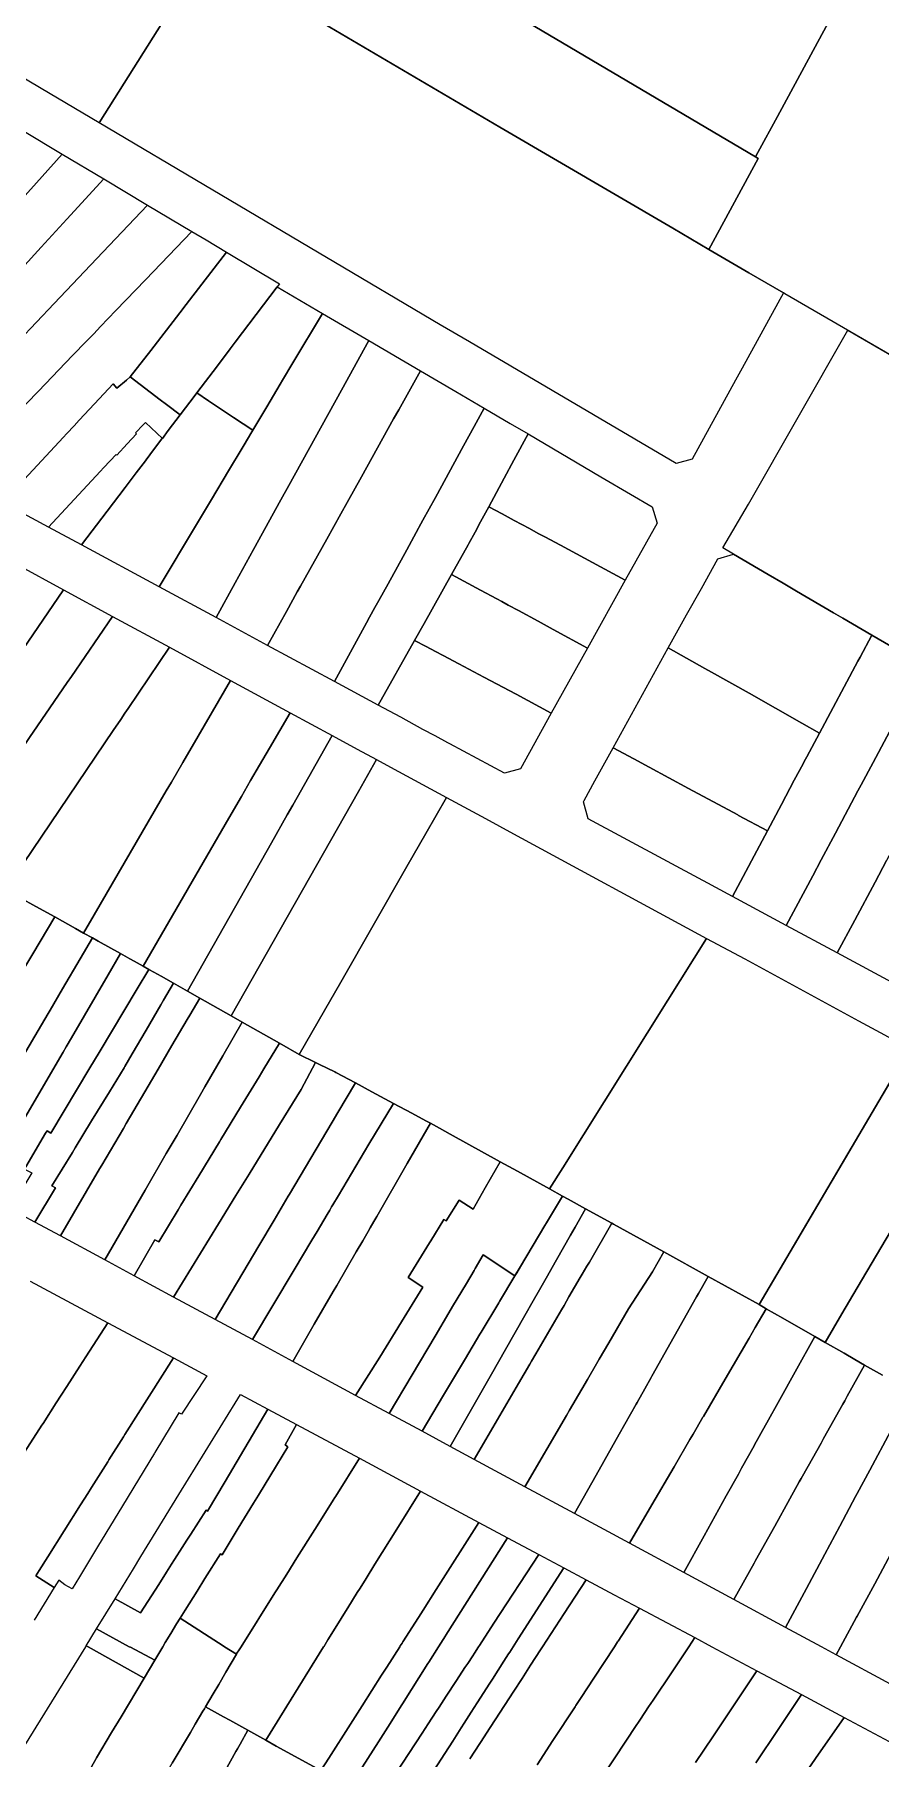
# Model space of a CAD drawing. Header units: metres. Extents: x 3 to 1005126, y 39 to 4383651.
# Drawn here: x 491099.4 to 491200.4, y 4371281.9 to 4371487.5 of the extents above; entities that cross this region are included whole.
import ezdxf

# ---------------------------------------------------------------- set-up
doc = ezdxf.new("R2010")
doc.units = ezdxf.units.M
doc.header["$MEASUREMENT"] = 0
doc.layers.add('TM_Llucmajor', color=7, linetype='Continuous')

msp = doc.modelspace()

# ---------------------------------------------------------------- linework, layer by layer
at = {"layer": 'TM_Llucmajor', "linetype": 'Continuous', "flags": 128}
for points in [[(491118.35, 4371512.63), (491185.46, 4371472.92), (491185.78, 4371472.73), (491185.78, 4371472.73), (491179.89, 4371461.9), (491175.6, 4371464.41), (491154.98, 4371476.46), (491126.58, 4371493.21)], [(491195.74, 4371491.91), (491192.06, 4371485.11), (491188.09, 4371477.75), (491185.74, 4371473.44), (491185.46, 4371472.92), (491118.35, 4371512.63)], [(491331.3, 4371374.12), (491188.97, 4371456.6), (491188.79, 4371456.7), (491184.65, 4371459.12), (491181.31, 4371461.07), (491179.89, 4371461.9), (491185.78, 4371472.73), (491185.78, 4371472.73), (491185.46, 4371472.92), (491185.74, 4371473.44), (491188.09, 4371477.75), (491192.06, 4371485.11), (491195.74, 4371491.91), (491199.85, 4371499.49), (491200.55, 4371500.78)], [(491098.51, 4371443.53), (491099.91, 4371444.98), (491103.99, 4371449.23), (491105.64, 4371450.94), (491106.51, 4371451.84), (491107.33, 4371452.7), (491109.14, 4371454.59), (491110.35, 4371455.84), (491112.69, 4371458.27), (491118.23, 4371464.03), (491119.91, 4371463.02), (491122.36, 4371461.56), (491117.56, 4371455.34), (491116.78, 4371454.33), (491113.33, 4371449.85), (491110.87, 4371446.68), (491110.43, 4371446.31), (491109.27, 4371445.33), (491108.82, 4371445.87), (491106.61, 4371443.49), (491104.79, 4371441.53), (491104.18, 4371440.87), (491103.32, 4371439.95), (491102.88, 4371439.48), (491095.68, 4371431.72)], [(491201.59, 4371414.56), (491199.33, 4371415.89), (491195.9, 4371417.9), (491194.77, 4371418.56), (491190.36, 4371421.14), (491188.76, 4371422.08), (491186.96, 4371423.14), (491182.84, 4371425.55), (491181.57, 4371426.29), (491184.62, 4371431.51), (491196.48, 4371452.25), (491196.48, 4371452.25), (491321.15, 4371379.99)], [(491202.22, 4371374.2), (491195.22, 4371377.98), (491197.3, 4371381.88), (491199.72, 4371386.42), (491201.1, 4371389)], [(491098.4, 4371352.45), (491100.77, 4371356.49), (491100.94, 4371356.78), (491101.39, 4371356.49), (491106.05, 4371364.26), (491107.15, 4371366.1), (491111.71, 4371373.69), (491113.1, 4371376.01), (491113.7, 4371375.68), (491114.56, 4371375.2), (491116.03, 4371374.38), (491114.85, 4371372.36), (491114.53, 4371371.81), (491112.75, 4371368.75), (491111.1, 4371365.93), (491110.22, 4371364.43), (491110.13, 4371364.28), (491108.38, 4371361.42), (491106.26, 4371357.95), (491104.3, 4371354.74), (491103.96, 4371354.18), (491101.53, 4371350.21), (491101.96, 4371349.98), (491099.5, 4371345.87), (491099.5, 4371345.87), (491096.54, 4371347.47)], [(491200.62, 4371327.6), (491198.48, 4371328.83), (491197.33, 4371329.49), (491196.04, 4371330.23), (491196.04, 4371330.23), (491193.77, 4371331.53), (491195.78, 4371334.95), (491197.6, 4371338.03), (491202.19, 4371345.81)], [(491098.93, 4371338.84), (491108.18, 4371333.87), (491105.58, 4371329.82), (491104.85, 4371328.68), (491103.3, 4371326.27), (491102.64, 4371325.25), (491102.04, 4371324.31), (491100.47, 4371321.87), (491100.34, 4371321.66), (491097.91, 4371317.88)], [(491097.91, 4371317.88), (491100.34, 4371321.66), (491100.47, 4371321.87), (491102.04, 4371324.31), (491102.64, 4371325.25), (491103.3, 4371326.27), (491104.85, 4371328.68), (491105.58, 4371329.82), (491108.18, 4371333.87), (491116.01, 4371329.67), (491113.12, 4371325.1), (491110.23, 4371320.53), (491110.06, 4371320.25), (491108.32, 4371317.51), (491108.18, 4371317.28), (491106.25, 4371314.24), (491105.8, 4371313.52), (491104.95, 4371312.17), (491101.03, 4371305.97), (491100, 4371304.33), (491099.59, 4371303.69), (491101.79, 4371302.3), (491099.39, 4371298.38)], [(491204.13, 4371325.69), (491199.09, 4371316.28), (491197.59, 4371313.49), (491197.4, 4371313.13), (491195.51, 4371309.6), (491193.73, 4371306.28), (491191.54, 4371302.19), (491189.05, 4371297.53), (491189.05, 4371297.53), (491182.86, 4371300.86), (491185.29, 4371305.21), (491185.47, 4371305.53), (491187.75, 4371309.62), (491189.56, 4371312.86), (491190.69, 4371314.89), (491190.91, 4371315.28), (491191.74, 4371316.76), (491193.28, 4371319.52), (491193.58, 4371320.05), (491195.88, 4371324.16), (491196.1, 4371324.57), (491196.4, 4371325.1), (491198.48, 4371328.83), (491200.62, 4371327.6)], [(491133.61, 4371280.45), (491134.55, 4371281.92), (491137.15, 4371286), (491138.53, 4371288.18), (491140.85, 4371291.82), (491141.49, 4371292.81), (491143.03, 4371295.23), (491143.09, 4371295.33), (491143.3, 4371295.65), (491143.4, 4371295.81), (491145.24, 4371298.7), (491145.81, 4371299.6), (491147.36, 4371302.05), (491152.46, 4371310.05), (491155.87, 4371308.23), (491148.53, 4371296.62), (491148.47, 4371296.53), (491147.65, 4371295.23), (491146.48, 4371293.38), (491146.39, 4371293.24), (491143.33, 4371288.4), (491143.18, 4371288.16), (491141.87, 4371286.08), (491140.49, 4371283.89), (491137.96, 4371279.9)], [(491137.96, 4371279.9), (491140.49, 4371283.89), (491141.87, 4371286.08), (491143.18, 4371288.16), (491143.33, 4371288.4), (491146.39, 4371293.24), (491146.48, 4371293.38), (491147.65, 4371295.23), (491148.47, 4371296.53), (491148.53, 4371296.62), (491155.87, 4371308.23), (491159.62, 4371306.23), (491154.25, 4371298.02), (491152.53, 4371295.39), (491152.43, 4371295.23), (491151.93, 4371294.47), (491151.73, 4371294.16), (491151.13, 4371293.24), (491150.8, 4371292.74), (491149.8, 4371291.21), (491148.57, 4371289.33), (491147.71, 4371288.01), (491147.38, 4371287.51), (491146.42, 4371286.04), (491145.69, 4371284.92), (491140.94, 4371277.66)], [(491140.94, 4371277.66), (491145.69, 4371284.92), (491146.42, 4371286.04), (491147.38, 4371287.51), (491147.71, 4371288.01), (491148.57, 4371289.33), (491149.8, 4371291.21), (491150.8, 4371292.74), (491151.13, 4371293.24), (491151.73, 4371294.16), (491151.93, 4371294.47), (491152.43, 4371295.23), (491152.53, 4371295.39), (491154.25, 4371298.02), (491159.62, 4371306.23), (491162.58, 4371304.65), (491157.15, 4371296.16), (491156.56, 4371295.23), (491156.14, 4371294.58), (491156.01, 4371294.38), (491155.45, 4371293.52), (491154.07, 4371291.36), (491153.99, 4371291.23), (491153.76, 4371290.87), (491152.26, 4371288.53), (491151.55, 4371287.42), (491150.71, 4371286.11), (491150.36, 4371285.56), (491149.35, 4371283.98), (491145.63, 4371278.18)], [(491145.63, 4371278.18), (491149.35, 4371283.98), (491150.36, 4371285.56), (491150.71, 4371286.11), (491151.55, 4371287.42), (491152.26, 4371288.53), (491153.76, 4371290.87), (491153.99, 4371291.23), (491154.07, 4371291.36), (491155.45, 4371293.52), (491156.01, 4371294.38), (491156.14, 4371294.58), (491156.56, 4371295.23), (491157.15, 4371296.16), (491162.58, 4371304.65), (491165.26, 4371303.22), (491162.64, 4371299.19), (491160.07, 4371295.23), (491159.83, 4371294.86), (491158.63, 4371293.01), (491157.61, 4371291.44), (491156.63, 4371289.94), (491153.29, 4371284.79), (491153.17, 4371284.61), (491152.56, 4371283.67), (491151.38, 4371281.85)], [(491151.38, 4371281.85), (491152.56, 4371283.67), (491153.17, 4371284.61), (491153.29, 4371284.79), (491156.63, 4371289.94), (491157.61, 4371291.44), (491158.63, 4371293.01), (491159.83, 4371294.86), (491160.07, 4371295.23), (491162.64, 4371299.19), (491165.26, 4371303.22), (491168.61, 4371301.43), (491168.61, 4371301.43), (491171.63, 4371299.82), (491169.06, 4371295.9), (491169, 4371295.8), (491168.63, 4371295.23), (491166.17, 4371291.48), (491164.67, 4371289.19), (491164.02, 4371288.2), (491163.93, 4371288.07), (491161.29, 4371284.03), (491159.41, 4371281.16)], [(491105.13, 4371278.91), (491106.82, 4371281.91), (491106.85, 4371281.97), (491108.65, 4371284.98), (491109.78, 4371286.88), (491112.53, 4371291.49), (491113.79, 4371293.61), (491114.76, 4371295.23), (491115.05, 4371295.72), (491115.71, 4371296.82), (491116.39, 4371297.96), (491116.83, 4371298.65), (491121.96, 4371295.34), (491122.13, 4371295.23), (491123.53, 4371294.33), (491122.29, 4371292.21), (491121.43, 4371290.74), (491120.77, 4371289.62), (491119.84, 4371288.04), (491119.72, 4371287.84), (491119.54, 4371287.54), (491118.63, 4371285.99), (491118.04, 4371284.98), (491115.89, 4371281.32)], [(491159.41, 4371281.16), (491161.29, 4371284.03), (491163.93, 4371288.07), (491164.02, 4371288.2), (491164.67, 4371289.19), (491166.17, 4371291.48), (491168.63, 4371295.23), (491169, 4371295.8), (491169.06, 4371295.9), (491171.63, 4371299.82), (491178.22, 4371296.31), (491177.5, 4371295.23), (491175.51, 4371292.24), (491173.25, 4371288.86), (491172.71, 4371288.04), (491171.75, 4371286.6), (491171, 4371285.47), (491170.24, 4371284.34), (491170.16, 4371284.22), (491169.34, 4371282.99), (491169.24, 4371282.83), (491167.64, 4371280.43)], [(491167.64, 4371280.43), (491169.24, 4371282.83), (491169.34, 4371282.99), (491170.16, 4371284.22), (491170.24, 4371284.34), (491171, 4371285.47), (491171.75, 4371286.6), (491172.71, 4371288.04), (491173.25, 4371288.86), (491175.51, 4371292.24), (491177.5, 4371295.23), (491178.22, 4371296.31), (491180.24, 4371295.23), (491185.64, 4371292.35), (491180.55, 4371284.73), (491180.38, 4371284.47), (491178.32, 4371281.4)], [(491178.32, 4371281.4), (491180.38, 4371284.47), (491180.55, 4371284.73), (491185.64, 4371292.35), (491190.94, 4371289.52), (491188.15, 4371285.35), (491185.49, 4371281.37)], [(491185.49, 4371281.37), (491188.15, 4371285.35), (491190.94, 4371289.52), (491196.04, 4371286.8), (491193.17, 4371282.68), (491192.97, 4371282.4), (491190.14, 4371278.33)], [(491202.94, 4371257.37), (491200.19, 4371253.29), (491198.81, 4371251.24), (491196.85, 4371252.36), (491186.8, 4371258.08), (491186.8, 4371258.08), (491186.55, 4371258.22), (491179.1, 4371262.47), (491182.3, 4371267.07), (491182.72, 4371267.67), (491183.98, 4371269.49), (491184.32, 4371269.98), (491186.88, 4371273.65), (491188.3, 4371275.68), (491190.14, 4371278.33), (491192.97, 4371282.4), (491193.17, 4371282.68), (491196.04, 4371286.8), (491203.21, 4371282.96)]]:
    msp.add_lwpolyline(points, dxfattribs=at)
for points in [[(491112.86, 4371501.42), (491119.72, 4371497.26), (491117.05, 4371492.74), (491107.16, 4371477.01), (491100.25, 4371481.1), (491089.5, 4371487.47), (491088.07, 4371488.33), (491084.34, 4371490.57), (491088.32, 4371496.47), (491089.56, 4371498.31), (491091.47, 4371501.15), (491091.85, 4371501.71), (491097.81, 4371510.55), (491112.86, 4371501.42)], [(491147.86, 4371452.91), (491107.16, 4371477.01), (491117.05, 4371492.74), (491119.72, 4371497.26), (491126.58, 4371493.21), (491154.98, 4371476.46), (491175.6, 4371464.41), (491179.89, 4371461.9), (491184.65, 4371459.12), (491188.79, 4371456.7), (491183.87, 4371447.75), (491183.07, 4371446.3), (491177.89, 4371436.87), (491175.98, 4371436.37), (491151.35, 4371450.86), (491147.86, 4371452.91)], [(491087.01, 4371459.23), (491084.47, 4371460.89), (491086.28, 4371462.92), (491086.52, 4371463.19), (491089.12, 4371466.09), (491091.06, 4371468.25), (491094.4, 4371471.99), (491098.07, 4371476.09), (491102.74, 4371473.27), (491095.57, 4371465.27), (491093.4, 4371462.84), (491092.27, 4371461.58), (491090.57, 4371459.69), (491088.93, 4371457.86), (491087.01, 4371459.23)], [(491093.4, 4371454.69), (491092.2, 4371455.54), (491090.3, 4371456.89), (491088.93, 4371457.86), (491090.57, 4371459.69), (491092.27, 4371461.58), (491093.4, 4371462.84), (491095.57, 4371465.27), (491102.74, 4371473.27), (491107.7, 4371470.31), (491103.3, 4371465.51), (491100.24, 4371462.16), (491097.89, 4371459.59), (491097.37, 4371459.02), (491093.56, 4371454.86), (491093.4, 4371454.69)], [(491084.88, 4371437.57), (491080.1, 4371440.15), (491086.85, 4371447.53), (491088.67, 4371449.52), (491089.37, 4371450.28), (491091.66, 4371452.78), (491093.4, 4371454.69), (491093.56, 4371454.86), (491097.37, 4371459.02), (491097.89, 4371459.59), (491100.24, 4371462.16), (491103.3, 4371465.51), (491107.7, 4371470.31), (491112.92, 4371467.19), (491107.6, 4371461.57), (491101.78, 4371455.43), (491097.58, 4371451), (491091.9, 4371444.99), (491084.88, 4371437.57)], [(491090.07, 4371434.76), (491084.88, 4371437.57), (491091.9, 4371444.99), (491097.58, 4371451), (491101.78, 4371455.43), (491107.6, 4371461.57), (491112.92, 4371467.19), (491118.23, 4371464.03), (491112.69, 4371458.27), (491110.35, 4371455.84), (491109.14, 4371454.59), (491107.33, 4371452.7), (491106.51, 4371451.84), (491105.64, 4371450.94), (491103.99, 4371449.23), (491099.91, 4371444.98), (491098.51, 4371443.53), (491096.1, 4371441.02), (491090.07, 4371434.76)], [(491114.45, 4371443.97), (491110.87, 4371446.68), (491113.33, 4371449.85), (491116.78, 4371454.33), (491117.56, 4371455.34), (491122.36, 4371461.56), (491128.66, 4371457.8), (491128.41, 4371457.42), (491123.4, 4371450.83), (491122.79, 4371450.02), (491121.28, 4371448.02), (491118.81, 4371444.77), (491118.62, 4371444.52), (491116.83, 4371442.16), (491115.19, 4371443.41), (491114.45, 4371443.97)], [(491120.22, 4371443.83), (491118.81, 4371444.77), (491121.28, 4371448.02), (491122.79, 4371450.02), (491123.4, 4371450.83), (491128.41, 4371457.42), (491133.8, 4371454.26), (491130.28, 4371448.37), (491129.04, 4371446.29), (491128.76, 4371445.82), (491127.15, 4371443.12), (491125.48, 4371440.32), (491123.19, 4371441.85), (491122.93, 4371442.02), (491120.22, 4371443.83)], [(491121.1, 4371417.99), (491114.33, 4371421.65), (491118.66, 4371428.9), (491119.13, 4371429.69), (491120.56, 4371432.08), (491122.58, 4371435.47), (491124.21, 4371438.2), (491125.09, 4371439.67), (491125.14, 4371439.75), (491125.48, 4371440.32), (491127.15, 4371443.12), (491128.76, 4371445.82), (491129.04, 4371446.29), (491130.28, 4371448.37), (491133.8, 4371454.26), (491139.34, 4371451.02), (491136.07, 4371445.1), (491129.79, 4371433.73), (491128.85, 4371432.03), (491125.59, 4371426.12), (491123.38, 4371422.12), (491121.1, 4371417.99)], [(491127.24, 4371414.67), (491121.1, 4371417.99), (491123.38, 4371422.12), (491125.59, 4371426.12), (491128.85, 4371432.03), (491129.79, 4371433.73), (491136.07, 4371445.1), (491139.34, 4371451.02), (491145.49, 4371447.42), (491142.9, 4371442.77), (491142.29, 4371441.67), (491138.44, 4371434.76), (491136.74, 4371431.71), (491135.99, 4371430.37), (491134.31, 4371427.35), (491131.18, 4371421.73), (491130.8, 4371421.06), (491129.5, 4371418.72), (491127.24, 4371414.67)], [(491101.12, 4371428.78), (491095.68, 4371431.72), (491102.88, 4371439.48), (491103.32, 4371439.95), (491104.18, 4371440.87), (491104.79, 4371441.53), (491106.61, 4371443.49), (491108.82, 4371445.87), (491109.27, 4371445.33), (491110.43, 4371446.31), (491110.87, 4371446.68), (491114.45, 4371443.97), (491115.19, 4371443.41), (491116.83, 4371442.16), (491115.4, 4371440.28), (491114.7, 4371439.36), (491112.7, 4371441.26), (491112.42, 4371440.96), (491111.51, 4371440), (491111.63, 4371439.89), (491110.52, 4371438.69), (491109.28, 4371437.36), (491109.18, 4371437.45), (491107.71, 4371435.87), (491107.27, 4371435.4), (491101.12, 4371428.78)], [(491135.23, 4371410.36), (491127.24, 4371414.67), (491129.5, 4371418.72), (491130.8, 4371421.06), (491131.18, 4371421.73), (491134.31, 4371427.35), (491135.99, 4371430.37), (491136.74, 4371431.71), (491138.44, 4371434.76), (491142.29, 4371441.67), (491142.9, 4371442.77), (491145.49, 4371447.42), (491149.72, 4371444.94), (491153.11, 4371442.95), (491151.91, 4371440.77), (491150.64, 4371438.45), (491147.28, 4371432.32), (491145.78, 4371429.59), (491145.3, 4371428.72), (491145.25, 4371428.63), (491143.85, 4371426.08), (491141.62, 4371422.01), (491140.52, 4371420.01), (491140.06, 4371419.17), (491139.43, 4371418.02), (491139.06, 4371417.34), (491135.23, 4371410.36)], [(491114.33, 4371421.65), (491105.06, 4371426.65), (491108.11, 4371430.67), (491110.26, 4371433.5), (491111.57, 4371435.23), (491112.67, 4371436.69), (491112.76, 4371436.8), (491113.65, 4371437.98), (491114.65, 4371439.29), (491114.7, 4371439.36), (491115.4, 4371440.28), (491116.83, 4371442.16), (491118.62, 4371444.52), (491118.81, 4371444.77), (491120.22, 4371443.83), (491122.93, 4371442.02), (491123.19, 4371441.85), (491125.48, 4371440.32), (491125.14, 4371439.75), (491125.09, 4371439.67), (491124.21, 4371438.2), (491122.58, 4371435.47), (491120.56, 4371432.08), (491119.13, 4371429.69), (491118.66, 4371428.9), (491114.33, 4371421.65)], [(491140.46, 4371407.54), (491135.23, 4371410.36), (491139.06, 4371417.34), (491139.43, 4371418.02), (491140.06, 4371419.17), (491140.52, 4371420.01), (491141.62, 4371422.01), (491143.85, 4371426.08), (491145.25, 4371428.63), (491145.3, 4371428.72), (491145.78, 4371429.59), (491147.28, 4371432.32), (491150.64, 4371438.45), (491151.91, 4371440.77), (491153.11, 4371442.95), (491156.2, 4371441.14), (491158.35, 4371439.88), (491156.65, 4371436.75), (491155.49, 4371434.6), (491153.65, 4371431.2), (491152.67, 4371429.4), (491152.01, 4371428.17), (491151.28, 4371426.83), (491151.19, 4371426.66), (491149.21, 4371423.13), (491145.93, 4371417.28), (491144.8, 4371415.26), (491140.46, 4371407.54)], [(491105.06, 4371426.65), (491101.12, 4371428.78), (491107.27, 4371435.4), (491107.71, 4371435.87), (491109.18, 4371437.45), (491109.28, 4371437.36), (491110.52, 4371438.69), (491111.63, 4371439.89), (491111.51, 4371440), (491112.42, 4371440.96), (491112.7, 4371441.26), (491114.7, 4371439.36), (491114.65, 4371439.29), (491113.65, 4371437.98), (491112.76, 4371436.8), (491112.67, 4371436.69), (491111.57, 4371435.23), (491110.26, 4371433.5), (491108.11, 4371430.67), (491105.06, 4371426.65)], [(491155.22, 4371430.35), (491153.65, 4371431.2), (491155.49, 4371434.6), (491156.65, 4371436.75), (491158.35, 4371439.88), (491167.02, 4371434.77), (491170.54, 4371432.7), (491173.12, 4371431.18), (491173.72, 4371429.26), (491169.92, 4371422.44), (491166.02, 4371424.54), (491162.2, 4371426.6), (491160.33, 4371427.61), (491159.55, 4371428.03), (491158.49, 4371428.6), (491156.69, 4371429.57), (491155.22, 4371430.35)], [(491152.65, 4371421.26), (491149.21, 4371423.13), (491151.19, 4371426.66), (491151.28, 4371426.83), (491152.01, 4371428.17), (491152.67, 4371429.4), (491153.65, 4371431.2), (491155.22, 4371430.35), (491156.69, 4371429.57), (491158.49, 4371428.6), (491159.55, 4371428.03), (491160.33, 4371427.61), (491162.2, 4371426.6), (491166.02, 4371424.54), (491169.92, 4371422.44), (491165.41, 4371414.35), (491161.33, 4371416.56), (491159.53, 4371417.54), (491157.17, 4371418.82), (491155.96, 4371419.47), (491155.18, 4371419.89), (491154.6, 4371420.21), (491152.65, 4371421.26)], [(491078.92, 4371394.95), (491077.73, 4371395.58), (491088.32, 4371411.07), (491089.16, 4371412.3), (491090.49, 4371414.24), (491097.37, 4371424.3), (491102.91, 4371421.29), (491098.05, 4371414.17), (491095.92, 4371411.05), (491093.47, 4371407.46), (491090.9, 4371403.66), (491084.94, 4371394.85), (491083.41, 4371392.58), (491078.92, 4371394.95)], [(491180.22, 4371411.48), (491179.43, 4371411.92), (491175.05, 4371414.39), (491177.23, 4371418.29), (491179.01, 4371421.46), (491180.98, 4371424.99), (491182.84, 4371425.55), (491186.96, 4371423.14), (491188.76, 4371422.08), (491190.36, 4371421.14), (491194.77, 4371418.56), (491195.9, 4371417.9), (491199.33, 4371415.89), (491197.93, 4371413.25), (491197.68, 4371412.79), (491193.1, 4371404.21), (491190.99, 4371405.4), (491184.69, 4371408.96), (491180.22, 4371411.48)], [(491147.3, 4371413.92), (491146.19, 4371414.52), (491144.8, 4371415.26), (491145.93, 4371417.28), (491149.21, 4371423.13), (491152.65, 4371421.26), (491154.6, 4371420.21), (491155.18, 4371419.89), (491155.96, 4371419.47), (491157.17, 4371418.82), (491159.53, 4371417.54), (491161.33, 4371416.56), (491165.41, 4371414.35), (491161.09, 4371406.6), (491156.9, 4371408.83), (491153.07, 4371410.86), (491150.06, 4371412.46), (491148.19, 4371413.45), (491147.3, 4371413.92)], [(491088.28, 4371390), (491083.41, 4371392.58), (491084.94, 4371394.85), (491090.9, 4371403.66), (491093.47, 4371407.46), (491095.92, 4371411.05), (491098.05, 4371414.17), (491102.91, 4371421.29), (491108.75, 4371418.12), (491103.85, 4371410.96), (491103.36, 4371410.25), (491101.28, 4371407.22), (491098.86, 4371403.68), (491096.29, 4371399.92), (491090.5, 4371391.46), (491089.16, 4371389.51), (491088.55, 4371389.86), (491088.28, 4371390)], [(491096.02, 4371385.55), (491089.16, 4371389.51), (491090.5, 4371391.46), (491096.29, 4371399.92), (491098.86, 4371403.68), (491101.28, 4371407.22), (491103.36, 4371410.25), (491103.85, 4371410.96), (491108.75, 4371418.12), (491115.55, 4371414.44), (491110.62, 4371407.14), (491110.24, 4371406.58), (491109.73, 4371405.83), (491108.85, 4371404.53), (491096.02, 4371385.55)], [(491189.14, 4371381.26), (491182.7, 4371384.72), (491186.88, 4371392.55), (491188.56, 4371395.7), (491190.09, 4371398.57), (491191.14, 4371400.54), (491191.28, 4371400.8), (491191.58, 4371401.37), (491193.1, 4371404.21), (491197.68, 4371412.79), (491197.93, 4371413.25), (491199.33, 4371415.89), (491201.59, 4371414.56), (491203.67, 4371413.34), (491205.62, 4371412.2), (491203.75, 4371408.68), (491199.5, 4371400.71), (491198.07, 4371398.03), (491197.69, 4371397.31), (491195, 4371392.26), (491193.31, 4371389.09), (491192.29, 4371387.17), (491189.14, 4371381.26)], [(491097.29, 4371384.81), (491097.22, 4371384.85), (491096.02, 4371385.55), (491108.85, 4371404.53), (491109.73, 4371405.83), (491110.24, 4371406.58), (491110.62, 4371407.14), (491115.55, 4371414.44), (491122.83, 4371410.49), (491118.24, 4371402.59), (491117.58, 4371401.46), (491117.14, 4371400.71), (491115.78, 4371398.37), (491115.16, 4371397.31), (491106.56, 4371382.52), (491105.3, 4371380.35), (491104.35, 4371380.88), (491101.86, 4371382.27), (491100.06, 4371383.27), (491097.29, 4371384.81)], [(491143.14, 4371406.09), (491140.46, 4371407.54), (491144.8, 4371415.26), (491146.19, 4371414.52), (491147.3, 4371413.92), (491148.19, 4371413.45), (491150.06, 4371412.46), (491153.07, 4371410.86), (491156.9, 4371408.83), (491161.09, 4371406.6), (491157.43, 4371399.96), (491155.5, 4371399.41), (491148.99, 4371402.93), (491148.75, 4371403.06), (491147.26, 4371403.87), (491145.79, 4371404.65), (491143.14, 4371406.09)], [(491177.48, 4371397.61), (491172.78, 4371400.14), (491170.93, 4371401.13), (491168.48, 4371402.45), (491175.05, 4371414.39), (491179.43, 4371411.92), (491180.22, 4371411.48), (491184.69, 4371408.96), (491190.99, 4371405.4), (491193.1, 4371404.21), (491191.58, 4371401.37), (491191.28, 4371400.8), (491191.14, 4371400.54), (491190.09, 4371398.57), (491188.56, 4371395.7), (491186.88, 4371392.55), (491183.45, 4371394.39), (491183.36, 4371394.44), (491177.48, 4371397.61)], [(491195.22, 4371377.98), (491189.14, 4371381.26), (491192.29, 4371387.17), (491193.31, 4371389.09), (491195, 4371392.26), (491197.69, 4371397.31), (491198.07, 4371398.03), (491199.5, 4371400.71), (491203.75, 4371408.68), (491205.62, 4371412.2), (491211.59, 4371408.69), (491209.19, 4371404.19), (491207.3, 4371400.64), (491204.5, 4371395.39), (491203.91, 4371394.29), (491203.25, 4371393.04), (491202.44, 4371391.51), (491201.1, 4371389), (491199.72, 4371386.42), (491197.3, 4371381.88), (491195.22, 4371377.98)], [(491106.35, 4371379.77), (491105.3, 4371380.35), (491106.56, 4371382.52), (491115.16, 4371397.31), (491115.78, 4371398.37), (491117.14, 4371400.71), (491117.58, 4371401.46), (491118.24, 4371402.59), (491122.83, 4371410.49), (491129.94, 4371406.64), (491127.48, 4371402.41), (491126.3, 4371400.36), (491125.23, 4371398.53), (491124.14, 4371396.65), (491122.65, 4371394.07), (491112.83, 4371377.14), (491112.4, 4371376.4), (491111.33, 4371377), (491110.83, 4371377.28), (491109.71, 4371377.9), (491107.04, 4371379.38), (491106.35, 4371379.77)], [(491113.1, 4371376.01), (491112.4, 4371376.4), (491112.83, 4371377.14), (491122.65, 4371394.07), (491124.14, 4371396.65), (491125.23, 4371398.53), (491126.3, 4371400.36), (491127.48, 4371402.41), (491129.94, 4371406.64), (491134.96, 4371403.92), (491130.25, 4371395.62), (491129.59, 4371394.45), (491127.72, 4371391.13), (491117.69, 4371373.44), (491116.03, 4371374.38), (491114.56, 4371375.2), (491113.7, 4371375.68), (491113.1, 4371376.01)], [(491119.17, 4371372.6), (491117.69, 4371373.44), (491127.72, 4371391.13), (491129.59, 4371394.45), (491130.25, 4371395.62), (491134.96, 4371403.92), (491137.94, 4371402.3), (491140.26, 4371401.05), (491138.1, 4371397.24), (491122.92, 4371370.47), (491119.17, 4371372.6)], [(491179.18, 4371386.62), (491165.5, 4371393.99), (491164.93, 4371396.01), (491165.02, 4371396.17), (491166.31, 4371398.52), (491168.48, 4371402.45), (491170.93, 4371401.13), (491172.78, 4371400.14), (491177.48, 4371397.61), (491183.36, 4371394.44), (491183.45, 4371394.39), (491186.88, 4371392.55), (491182.7, 4371384.72), (491179.25, 4371386.58), (491179.18, 4371386.62)], [(491122.92, 4371370.47), (491138.1, 4371397.24), (491140.26, 4371401.05), (491141.93, 4371400.14), (491148.6, 4371396.53), (491146.13, 4371392.22), (491143.88, 4371388.28), (491135.99, 4371374.51), (491134.05, 4371371.13), (491131.04, 4371365.86), (491128.68, 4371367.2), (491124.23, 4371369.73), (491122.92, 4371370.47)], [(491132.97, 4371364.92), (491131.04, 4371365.86), (491134.05, 4371371.13), (491135.99, 4371374.51), (491143.88, 4371388.28), (491146.13, 4371392.22), (491148.6, 4371396.53), (491153.25, 4371394.01), (491156.59, 4371392.2), (491179.62, 4371379.72), (491174.99, 4371372.33), (491162.46, 4371352.36), (491160.88, 4371349.84), (491157.05, 4371351.95), (491155.02, 4371353.07), (491149.03, 4371356.37), (491147.76, 4371357.07), (491146.7, 4371357.66), (491146.15, 4371357.95), (491144.47, 4371358.86), (491142.27, 4371360.04), (491139.7, 4371361.42), (491137.73, 4371362.48), (491135.41, 4371363.72), (491135.26, 4371363.79), (491133.46, 4371364.68), (491132.97, 4371364.92)], [(491084.93, 4371353.76), (491080.14, 4371356.35), (491082.05, 4371359.52), (491082.67, 4371360.54), (491085.31, 4371364.94), (491088, 4371369.4), (491088.09, 4371369.55), (491090.56, 4371373.65), (491090.73, 4371373.93), (491095.79, 4371382.32), (491097.29, 4371384.81), (491100.06, 4371383.27), (491101.86, 4371382.27), (491099.24, 4371377.86), (491096.12, 4371372.61), (491094.69, 4371370.19), (491094.31, 4371369.55), (491092.69, 4371366.82), (491092.44, 4371366.41), (491090.22, 4371362.67), (491084.93, 4371353.76)], [(491089.64, 4371351.21), (491084.93, 4371353.76), (491090.22, 4371362.67), (491092.44, 4371366.41), (491092.69, 4371366.82), (491094.31, 4371369.55), (491094.69, 4371370.19), (491096.12, 4371372.61), (491099.24, 4371377.86), (491101.86, 4371382.27), (491104.35, 4371380.88), (491105.3, 4371380.35), (491106.35, 4371379.77), (491104.9, 4371377.29), (491102.8, 4371373.71), (491101.3, 4371371.15), (491101.06, 4371370.75), (491099.88, 4371368.72), (491096.95, 4371363.72), (491096.6, 4371363.12), (491094.78, 4371360), (491089.64, 4371351.21)], [(491093.07, 4371349.35), (491089.64, 4371351.21), (491094.78, 4371360), (491096.6, 4371363.12), (491096.95, 4371363.72), (491099.88, 4371368.72), (491101.06, 4371370.75), (491101.3, 4371371.15), (491102.8, 4371373.71), (491104.9, 4371377.29), (491106.35, 4371379.77), (491107.04, 4371379.38), (491109.71, 4371377.9), (491108.22, 4371375.35), (491103.85, 4371367.85), (491103.22, 4371366.77), (491102.85, 4371366.13), (491099.96, 4371361.17), (491098.13, 4371358.04), (491095.77, 4371353.98), (491093.07, 4371349.35)], [(491197.76, 4371369.9), (491203.87, 4371366.58), (491191.31, 4371345.22), (491185.91, 4371336.03), (491179.82, 4371339.39), (491174.51, 4371342.32), (491168.52, 4371345.63), (491168.34, 4371345.73), (491165.2, 4371347.46), (491163.1, 4371348.62), (491162.44, 4371348.98), (491160.88, 4371349.84), (491162.46, 4371352.36), (491174.99, 4371372.33), (491179.62, 4371379.72), (491184.17, 4371377.26), (491197.76, 4371369.9)], [(491096.54, 4371347.47), (491093.07, 4371349.35), (491095.77, 4371353.98), (491098.13, 4371358.04), (491099.96, 4371361.17), (491102.85, 4371366.13), (491103.22, 4371366.77), (491103.85, 4371367.85), (491108.22, 4371375.35), (491109.71, 4371377.9), (491110.83, 4371377.28), (491111.33, 4371377), (491112.4, 4371376.4), (491113.1, 4371376.01), (491111.71, 4371373.69), (491107.15, 4371366.1), (491106.05, 4371364.26), (491101.39, 4371356.49), (491100.94, 4371356.78), (491100.77, 4371356.49), (491098.4, 4371352.45), (491098.25, 4371352.19), (491099.11, 4371351.74), (491096.54, 4371347.47)], [(491102.53, 4371344.23), (491099.5, 4371345.87), (491101.96, 4371349.98), (491101.53, 4371350.21), (491103.96, 4371354.18), (491104.3, 4371354.74), (491106.26, 4371357.95), (491108.38, 4371361.42), (491110.13, 4371364.28), (491110.22, 4371364.43), (491111.1, 4371365.93), (491112.75, 4371368.75), (491114.53, 4371371.81), (491114.85, 4371372.36), (491116.03, 4371374.38), (491117.69, 4371373.44), (491119.17, 4371372.6), (491117.96, 4371370.54), (491117.67, 4371370.04), (491115.85, 4371366.94), (491114.19, 4371364.11), (491112.62, 4371361.43), (491110.38, 4371357.62), (491110.05, 4371357.05), (491107.48, 4371352.67), (491107.22, 4371352.22), (491102.53, 4371344.23)], [(491124.23, 4371369.73), (491121.9, 4371365.7), (491119.78, 4371362.03), (491119.25, 4371361.11), (491116.45, 4371356.25), (491115.17, 4371354.05), (491112.66, 4371349.69), (491107.85, 4371341.36), (491102.53, 4371344.23), (491107.22, 4371352.22), (491107.48, 4371352.67), (491110.05, 4371357.05), (491110.38, 4371357.62), (491112.62, 4371361.43), (491114.19, 4371364.11), (491115.85, 4371366.94), (491117.67, 4371370.04), (491117.96, 4371370.54), (491119.17, 4371372.6), (491122.92, 4371370.47), (491124.23, 4371369.73)], [(491111.33, 4371339.48), (491107.85, 4371341.36), (491112.66, 4371349.69), (491115.17, 4371354.05), (491116.45, 4371356.25), (491119.25, 4371361.11), (491119.78, 4371362.03), (491121.9, 4371365.7), (491124.23, 4371369.73), (491128.68, 4371367.2), (491126.81, 4371364.14), (491126.24, 4371363.2), (491124.03, 4371359.58), (491121.69, 4371355.73), (491121.53, 4371355.47), (491119.04, 4371351.38), (491116.92, 4371347.9), (491116.57, 4371347.34), (491114.26, 4371343.54), (491113.82, 4371343.78), (491111.33, 4371339.48)], [(491116.04, 4371336.93), (491111.33, 4371339.48), (491113.82, 4371343.78), (491114.26, 4371343.54), (491116.57, 4371347.34), (491116.92, 4371347.9), (491119.04, 4371351.38), (491121.53, 4371355.47), (491121.69, 4371355.73), (491124.03, 4371359.58), (491126.24, 4371363.2), (491126.81, 4371364.14), (491128.68, 4371367.2), (491131.04, 4371365.86), (491132.97, 4371364.92), (491131.26, 4371361.71), (491128.69, 4371357.52), (491125.04, 4371351.58), (491123.47, 4371349.03), (491121.4, 4371345.65), (491116.04, 4371336.93)], [(491186.75, 4371335.55), (491185.91, 4371336.03), (491203.87, 4371366.58), (491211.87, 4371362.25), (491210.26, 4371359.52), (491209.97, 4371359.02), (491206.82, 4371353.68), (491205.02, 4371350.62), (491202.19, 4371345.81), (491197.6, 4371338.03), (491195.78, 4371334.95), (491193.77, 4371331.53), (491192.53, 4371332.24), (491188.71, 4371334.42), (491186.75, 4371335.55)], [(491121.01, 4371334.25), (491116.04, 4371336.93), (491121.4, 4371345.65), (491123.47, 4371349.03), (491125.04, 4371351.58), (491128.69, 4371357.52), (491131.26, 4371361.71), (491132.97, 4371364.92), (491133.46, 4371364.68), (491135.26, 4371363.79), (491135.41, 4371363.72), (491137.73, 4371362.48), (491135.63, 4371358.94), (491134.95, 4371357.78), (491129.88, 4371349.22), (491129.72, 4371348.95), (491128.04, 4371346.11), (491126.22, 4371343.05), (491121.01, 4371334.25)], [(491125.44, 4371331.86), (491121.01, 4371334.25), (491126.22, 4371343.05), (491128.04, 4371346.11), (491129.72, 4371348.95), (491129.88, 4371349.22), (491134.95, 4371357.78), (491135.63, 4371358.94), (491137.73, 4371362.48), (491139.7, 4371361.42), (491142.27, 4371360.04), (491139.35, 4371355.16), (491135.71, 4371349.06), (491135.03, 4371347.92), (491134.89, 4371347.69), (491134.67, 4371347.31), (491134.35, 4371346.78), (491133.15, 4371344.77), (491132.54, 4371343.74), (491130.41, 4371340.17), (491125.44, 4371331.86)], [(491130.26, 4371329.25), (491125.44, 4371331.86), (491130.41, 4371340.17), (491132.54, 4371343.74), (491133.15, 4371344.77), (491134.35, 4371346.78), (491134.67, 4371347.31), (491134.89, 4371347.69), (491135.03, 4371347.92), (491135.71, 4371349.06), (491139.35, 4371355.16), (491142.27, 4371360.04), (491144.47, 4371358.86), (491146.15, 4371357.95), (491146.7, 4371357.66), (491143.92, 4371352.86), (491140.27, 4371346.55), (491139.91, 4371345.93), (491139.5, 4371345.21), (491139.24, 4371344.76), (491138.6, 4371343.66), (491137.82, 4371342.32), (491135.5, 4371338.31), (491135.09, 4371337.61), (491132.83, 4371333.69), (491130.26, 4371329.25)], [(491137.75, 4371325.21), (491130.26, 4371329.25), (491132.83, 4371333.69), (491135.09, 4371337.61), (491135.5, 4371338.31), (491137.82, 4371342.32), (491138.6, 4371343.66), (491139.24, 4371344.76), (491139.5, 4371345.21), (491139.91, 4371345.93), (491140.27, 4371346.55), (491143.92, 4371352.86), (491146.7, 4371357.66), (491147.76, 4371357.07), (491149.03, 4371356.37), (491155.02, 4371353.07), (491153.22, 4371349.95), (491151.77, 4371347.43), (491150.09, 4371348.49), (491148.54, 4371346.02), (491148.3, 4371346.17), (491146.73, 4371343.64), (491146.58, 4371343.41), (491144.02, 4371339.26), (491145.78, 4371338.12), (491143.55, 4371334.48), (491143.24, 4371333.97), (491140.65, 4371329.75), (491137.75, 4371325.21)], [(491157.05, 4371351.95), (491160.88, 4371349.84), (491162.44, 4371348.98), (491160.54, 4371345.79), (491160.34, 4371345.46), (491157.43, 4371340.58), (491156.97, 4371339.82), (491156.76, 4371339.47), (491152.99, 4371341.97), (491152.03, 4371340.36), (491151.88, 4371340.11), (491150.97, 4371338.57), (491149.33, 4371335.82), (491148.87, 4371335.05), (491147.23, 4371332.29), (491141.74, 4371323.05), (491137.75, 4371325.21), (491140.65, 4371329.75), (491143.24, 4371333.97), (491143.55, 4371334.48), (491145.78, 4371338.12), (491144.02, 4371339.26), (491146.58, 4371343.41), (491146.73, 4371343.64), (491148.3, 4371346.17), (491148.54, 4371346.02), (491150.09, 4371348.49), (491151.77, 4371347.43), (491153.22, 4371349.95), (491155.02, 4371353.07), (491157.05, 4371351.95)], [(491149.04, 4371319.11), (491145.68, 4371320.92), (491148.26, 4371325.24), (491150.86, 4371329.59), (491152.59, 4371332.49), (491152.74, 4371332.74), (491154.84, 4371336.26), (491154.93, 4371336.42), (491156.76, 4371339.47), (491157.43, 4371340.58), (491160.34, 4371345.46), (491160.54, 4371345.79), (491162.44, 4371348.98), (491163.1, 4371348.62), (491165.2, 4371347.46), (491163.96, 4371345.29), (491163.41, 4371344.32), (491161.74, 4371341.39), (491160.48, 4371339.18), (491159.69, 4371337.8), (491158.95, 4371336.49), (491157.94, 4371334.72), (491155.63, 4371330.67), (491153.96, 4371327.74), (491149.04, 4371319.11)], [(491151.91, 4371317.56), (491149.04, 4371319.11), (491153.96, 4371327.74), (491155.63, 4371330.67), (491157.94, 4371334.72), (491158.95, 4371336.49), (491159.69, 4371337.8), (491160.48, 4371339.18), (491161.74, 4371341.39), (491163.41, 4371344.32), (491163.96, 4371345.29), (491165.2, 4371347.46), (491168.34, 4371345.73), (491165.64, 4371341.1), (491165.35, 4371340.61), (491164.79, 4371339.65), (491164.56, 4371339.26), (491163.21, 4371336.95), (491162.62, 4371335.93), (491162.31, 4371335.4), (491160.92, 4371333.02), (491159.25, 4371330.15), (491158.74, 4371329.27), (491158.54, 4371328.93), (491157.2, 4371326.63), (491151.91, 4371317.56)], [(491157.96, 4371314.29), (491151.91, 4371317.56), (491157.2, 4371326.63), (491158.54, 4371328.93), (491158.74, 4371329.27), (491159.25, 4371330.15), (491160.92, 4371333.02), (491162.31, 4371335.4), (491162.62, 4371335.93), (491163.21, 4371336.95), (491164.56, 4371339.26), (491164.79, 4371339.65), (491165.35, 4371340.61), (491165.64, 4371341.1), (491168.34, 4371345.73), (491168.52, 4371345.63), (491174.51, 4371342.32), (491173.16, 4371339.93), (491170.31, 4371335.53), (491167.95, 4371331.48), (491166.81, 4371329.51), (491166.5, 4371328.98), (491165.4, 4371327.09), (491163.68, 4371324.14), (491163.29, 4371323.46), (491162.9, 4371322.79), (491157.96, 4371314.29)], [(491156.76, 4371339.47), (491154.93, 4371336.42), (491154.84, 4371336.26), (491152.74, 4371332.74), (491152.59, 4371332.49), (491150.86, 4371329.59), (491148.26, 4371325.24), (491145.68, 4371320.92), (491141.74, 4371323.05), (491147.23, 4371332.29), (491148.87, 4371335.05), (491149.33, 4371335.82), (491150.97, 4371338.57), (491151.88, 4371340.11), (491152.03, 4371340.36), (491152.99, 4371341.97), (491156.76, 4371339.47)], [(491163.86, 4371311.11), (491157.96, 4371314.29), (491162.9, 4371322.79), (491163.29, 4371323.46), (491163.68, 4371324.14), (491165.4, 4371327.09), (491166.5, 4371328.98), (491166.81, 4371329.51), (491167.95, 4371331.48), (491170.31, 4371335.53), (491173.16, 4371339.93), (491174.51, 4371342.32), (491179.82, 4371339.39), (491178.67, 4371337.35), (491178.44, 4371336.95), (491173.11, 4371327.51), (491173.01, 4371327.34), (491172.25, 4371325.99), (491171.33, 4371324.36), (491171.22, 4371324.16), (491169.21, 4371320.6), (491166.44, 4371315.69), (491163.86, 4371311.11)], [(491170.42, 4371307.57), (491163.86, 4371311.11), (491166.44, 4371315.69), (491169.21, 4371320.6), (491171.22, 4371324.16), (491171.33, 4371324.36), (491172.25, 4371325.99), (491173.01, 4371327.34), (491173.11, 4371327.51), (491178.44, 4371336.95), (491178.67, 4371337.35), (491179.82, 4371339.39), (491185.91, 4371336.03), (491186.75, 4371335.55), (491185.43, 4371333.29), (491184.69, 4371332.03), (491181.84, 4371327.14), (491179.25, 4371322.7), (491179.18, 4371322.59), (491178.02, 4371320.59), (491177.64, 4371319.94), (491175.74, 4371316.69), (491173.1, 4371312.16), (491170.42, 4371307.57)], [(491176.91, 4371304.07), (491170.42, 4371307.57), (491173.1, 4371312.16), (491175.74, 4371316.69), (491177.64, 4371319.94), (491178.02, 4371320.59), (491179.18, 4371322.59), (491179.25, 4371322.7), (491181.84, 4371327.14), (491184.69, 4371332.03), (491185.43, 4371333.29), (491186.75, 4371335.55), (491188.71, 4371334.42), (491192.53, 4371332.24), (491190.19, 4371328.02), (491188.35, 4371324.7), (491186.81, 4371321.93), (491186.67, 4371321.67), (491185.35, 4371319.29), (491185.3, 4371319.2), (491183.81, 4371316.52), (491183.42, 4371315.82), (491181.98, 4371313.22), (491179.34, 4371308.45), (491176.91, 4371304.07)], [(491182.86, 4371300.86), (491176.91, 4371304.07), (491179.34, 4371308.45), (491181.98, 4371313.22), (491183.42, 4371315.82), (491183.81, 4371316.52), (491185.3, 4371319.2), (491185.35, 4371319.29), (491186.67, 4371321.67), (491186.81, 4371321.93), (491188.35, 4371324.7), (491190.19, 4371328.02), (491192.53, 4371332.24), (491193.77, 4371331.53), (491196.04, 4371330.23), (491197.33, 4371329.49), (491198.48, 4371328.83), (491196.4, 4371325.1), (491196.1, 4371324.57), (491195.88, 4371324.16), (491193.58, 4371320.05), (491193.28, 4371319.52), (491191.74, 4371316.76), (491190.91, 4371315.28), (491190.69, 4371314.89), (491189.56, 4371312.86), (491187.75, 4371309.62), (491185.47, 4371305.53), (491185.29, 4371305.21), (491182.86, 4371300.86)], [(491101.79, 4371302.3), (491099.59, 4371303.69), (491100, 4371304.33), (491101.03, 4371305.97), (491104.95, 4371312.17), (491105.8, 4371313.52), (491106.25, 4371314.24), (491108.18, 4371317.28), (491108.32, 4371317.51), (491110.06, 4371320.25), (491110.23, 4371320.53), (491113.12, 4371325.1), (491116.01, 4371329.67), (491120.01, 4371327.52), (491116.98, 4371322.97), (491116.67, 4371323.11), (491113.82, 4371318.41), (491113.75, 4371318.3), (491109.95, 4371312.05), (491106.98, 4371307.16), (491104.81, 4371303.58), (491103.93, 4371302.13), (491103.07, 4371302.61), (491102.33, 4371303.17), (491101.79, 4371302.3)], [(491112.09, 4371299.28), (491109.06, 4371300.95), (491111.25, 4371304.51), (491112.15, 4371305.98), (491113.98, 4371308.96), (491116.68, 4371313.37), (491119.82, 4371318.49), (491124.02, 4371325.33), (491127.29, 4371323.57), (491122.2, 4371314.95), (491120.1, 4371311.4), (491119.91, 4371311.5), (491118.09, 4371308.66), (491117.63, 4371307.94), (491117.07, 4371307.07), (491116.16, 4371305.64), (491115.79, 4371305.06), (491115.19, 4371304.12), (491114.26, 4371302.67), (491112.09, 4371299.28)], [(491193.32, 4371295.23), (491189.05, 4371297.53), (491191.54, 4371302.19), (491193.73, 4371306.28), (491195.51, 4371309.6), (491197.4, 4371313.13), (491197.59, 4371313.49), (491199.09, 4371316.28), (491204.13, 4371325.69), (491208.78, 4371323.16), (491210.27, 4371322.35), (491205.71, 4371313.91), (491204.42, 4371311.52), (491203.53, 4371309.87), (491201.87, 4371306.8), (491201.61, 4371306.31), (491199.68, 4371302.74), (491197.58, 4371298.86), (491197.53, 4371298.77), (491195.62, 4371295.23), (491195.1, 4371294.27), (491193.32, 4371295.23)], [(491110.75, 4371295.23), (491106.86, 4371297.36), (491109.06, 4371300.95), (491112.09, 4371299.28), (491114.26, 4371302.67), (491115.19, 4371304.12), (491115.79, 4371305.06), (491116.16, 4371305.64), (491117.07, 4371307.07), (491117.63, 4371307.94), (491118.09, 4371308.66), (491119.91, 4371311.5), (491120.1, 4371311.4), (491122.2, 4371314.95), (491127.29, 4371323.57), (491130.72, 4371321.73), (491129.36, 4371319.29), (491129.66, 4371319.07), (491128.3, 4371316.84), (491126.16, 4371313.31), (491125.57, 4371312.34), (491123.76, 4371309.37), (491121.84, 4371306.2), (491121.62, 4371306.32), (491119.78, 4371303.37), (491118.84, 4371301.87), (491117.43, 4371299.6), (491116.83, 4371298.65), (491116.39, 4371297.96), (491115.71, 4371296.82), (491115.05, 4371295.72), (491114.76, 4371295.23), (491113.79, 4371293.61), (491110.88, 4371295.16), (491110.75, 4371295.23)], [(491122.13, 4371295.23), (491121.96, 4371295.34), (491116.83, 4371298.65), (491117.43, 4371299.6), (491118.84, 4371301.87), (491119.78, 4371303.37), (491121.62, 4371306.32), (491121.84, 4371306.2), (491123.76, 4371309.37), (491125.57, 4371312.34), (491126.16, 4371313.31), (491128.3, 4371316.84), (491129.66, 4371319.07), (491129.36, 4371319.29), (491130.72, 4371321.73), (491138.22, 4371317.7), (491135.38, 4371313.19), (491135.29, 4371313.04), (491135.08, 4371312.71), (491132.96, 4371309.34), (491132.88, 4371309.21), (491130.76, 4371305.84), (491129.54, 4371303.9), (491128.36, 4371302.02), (491128.13, 4371301.66), (491124.09, 4371295.23), (491123.86, 4371294.86), (491123.6, 4371294.45), (491123.53, 4371294.33), (491122.13, 4371295.23)], [(491201.58, 4371290.77), (491195.1, 4371294.27), (491195.62, 4371295.23), (491197.53, 4371298.77), (491197.58, 4371298.86), (491199.68, 4371302.74), (491201.61, 4371306.31), (491201.87, 4371306.8), (491203.53, 4371309.87), (491204.42, 4371311.52), (491205.71, 4371313.91), (491210.27, 4371322.35), (491213.38, 4371320.66), (491214.84, 4371319.87), (491216.07, 4371319.2), (491209.6, 4371306.51), (491208.22, 4371303.8), (491206.86, 4371301.13), (491206.18, 4371299.79), (491203.93, 4371295.38), (491203.85, 4371295.23), (491203.82, 4371295.17), (491201.58, 4371290.77)], [(491122.73, 4371286.45), (491121.99, 4371286.86), (491119.84, 4371288.04), (491120.77, 4371289.62), (491121.43, 4371290.74), (491122.29, 4371292.21), (491123.53, 4371294.33), (491123.6, 4371294.45), (491123.86, 4371294.86), (491124.09, 4371295.23), (491128.13, 4371301.66), (491128.36, 4371302.02), (491129.54, 4371303.9), (491130.76, 4371305.84), (491132.88, 4371309.21), (491132.96, 4371309.34), (491135.08, 4371312.71), (491135.29, 4371313.04), (491135.38, 4371313.19), (491138.22, 4371317.7), (491145.48, 4371313.8), (491142.67, 4371309.27), (491140.05, 4371305.06), (491139.01, 4371303.38), (491138.29, 4371302.23), (491137.95, 4371301.68), (491136.84, 4371299.88), (491136.74, 4371299.73), (491135.33, 4371297.46), (491134.46, 4371296.06), (491133.95, 4371295.23), (491133.93, 4371295.2), (491127.03, 4371284.08), (491124.89, 4371285.26), (491122.73, 4371286.45)], [(491128.29, 4371283.38), (491127.03, 4371284.08), (491133.93, 4371295.2), (491133.95, 4371295.23), (491134.46, 4371296.06), (491135.33, 4371297.46), (491136.74, 4371299.73), (491136.84, 4371299.88), (491137.95, 4371301.68), (491138.29, 4371302.23), (491139.01, 4371303.38), (491140.05, 4371305.06), (491142.67, 4371309.27), (491145.48, 4371313.8), (491152.46, 4371310.05), (491147.36, 4371302.05), (491145.81, 4371299.6), (491145.24, 4371298.7), (491143.4, 4371295.81), (491143.3, 4371295.65), (491143.09, 4371295.33), (491143.03, 4371295.23), (491141.49, 4371292.81), (491140.85, 4371291.82), (491138.53, 4371288.18), (491137.15, 4371286), (491134.55, 4371281.92), (491133.61, 4371280.45), (491128.29, 4371283.38)], [(491105.84, 4371295.23), (491105.63, 4371295.35), (491106.86, 4371297.36), (491110.75, 4371295.23), (491110.88, 4371295.16), (491113.79, 4371293.61), (491112.53, 4371291.49), (491105.84, 4371295.23)], [(491102.86, 4371274.86), (491095.66, 4371278.78), (491095.6, 4371279.07), (491100.17, 4371286.48), (491105.56, 4371295.23), (491105.63, 4371295.35), (491105.84, 4371295.23), (491112.53, 4371291.49), (491109.78, 4371286.88), (491108.65, 4371284.98), (491106.85, 4371281.97), (491106.82, 4371281.91), (491105.13, 4371278.91), (491104.73, 4371278.19), (491102.86, 4371274.86)], [(491115.35, 4371268.05), (491110.1, 4371270.91), (491111.34, 4371273.18), (491112.34, 4371275.01), (491114.35, 4371278.69), (491115.89, 4371281.32), (491118.04, 4371284.98), (491118.63, 4371285.99), (491119.54, 4371287.54), (491119.72, 4371287.84), (491119.84, 4371288.04), (491121.99, 4371286.86), (491122.73, 4371286.45), (491124.89, 4371285.26), (491123.98, 4371283.62), (491123.65, 4371283.03), (491123.48, 4371282.72), (491121.56, 4371279.26), (491121.34, 4371278.87), (491120.26, 4371276.91), (491119.66, 4371275.83), (491117.64, 4371272.18), (491115.35, 4371268.05)], [(491125.6, 4371262.46), (491115.35, 4371268.05), (491117.64, 4371272.18), (491119.66, 4371275.83), (491120.26, 4371276.91), (491121.34, 4371278.87), (491121.56, 4371279.26), (491123.48, 4371282.72), (491123.65, 4371283.03), (491123.98, 4371283.62), (491124.89, 4371285.26), (491127.03, 4371284.08), (491128.29, 4371283.38), (491133.61, 4371280.45), (491133.29, 4371279.95), (491133.63, 4371279.76), (491134.9, 4371279.05), (491132.97, 4371275.6), (491132.45, 4371274.67), (491131.75, 4371273.43), (491130.42, 4371271.05), (491130.29, 4371270.82), (491125.6, 4371262.46)]]:
    msp.add_lwpolyline(points, close=True, dxfattribs=at)

doc.saveas('drawing.dxf')
